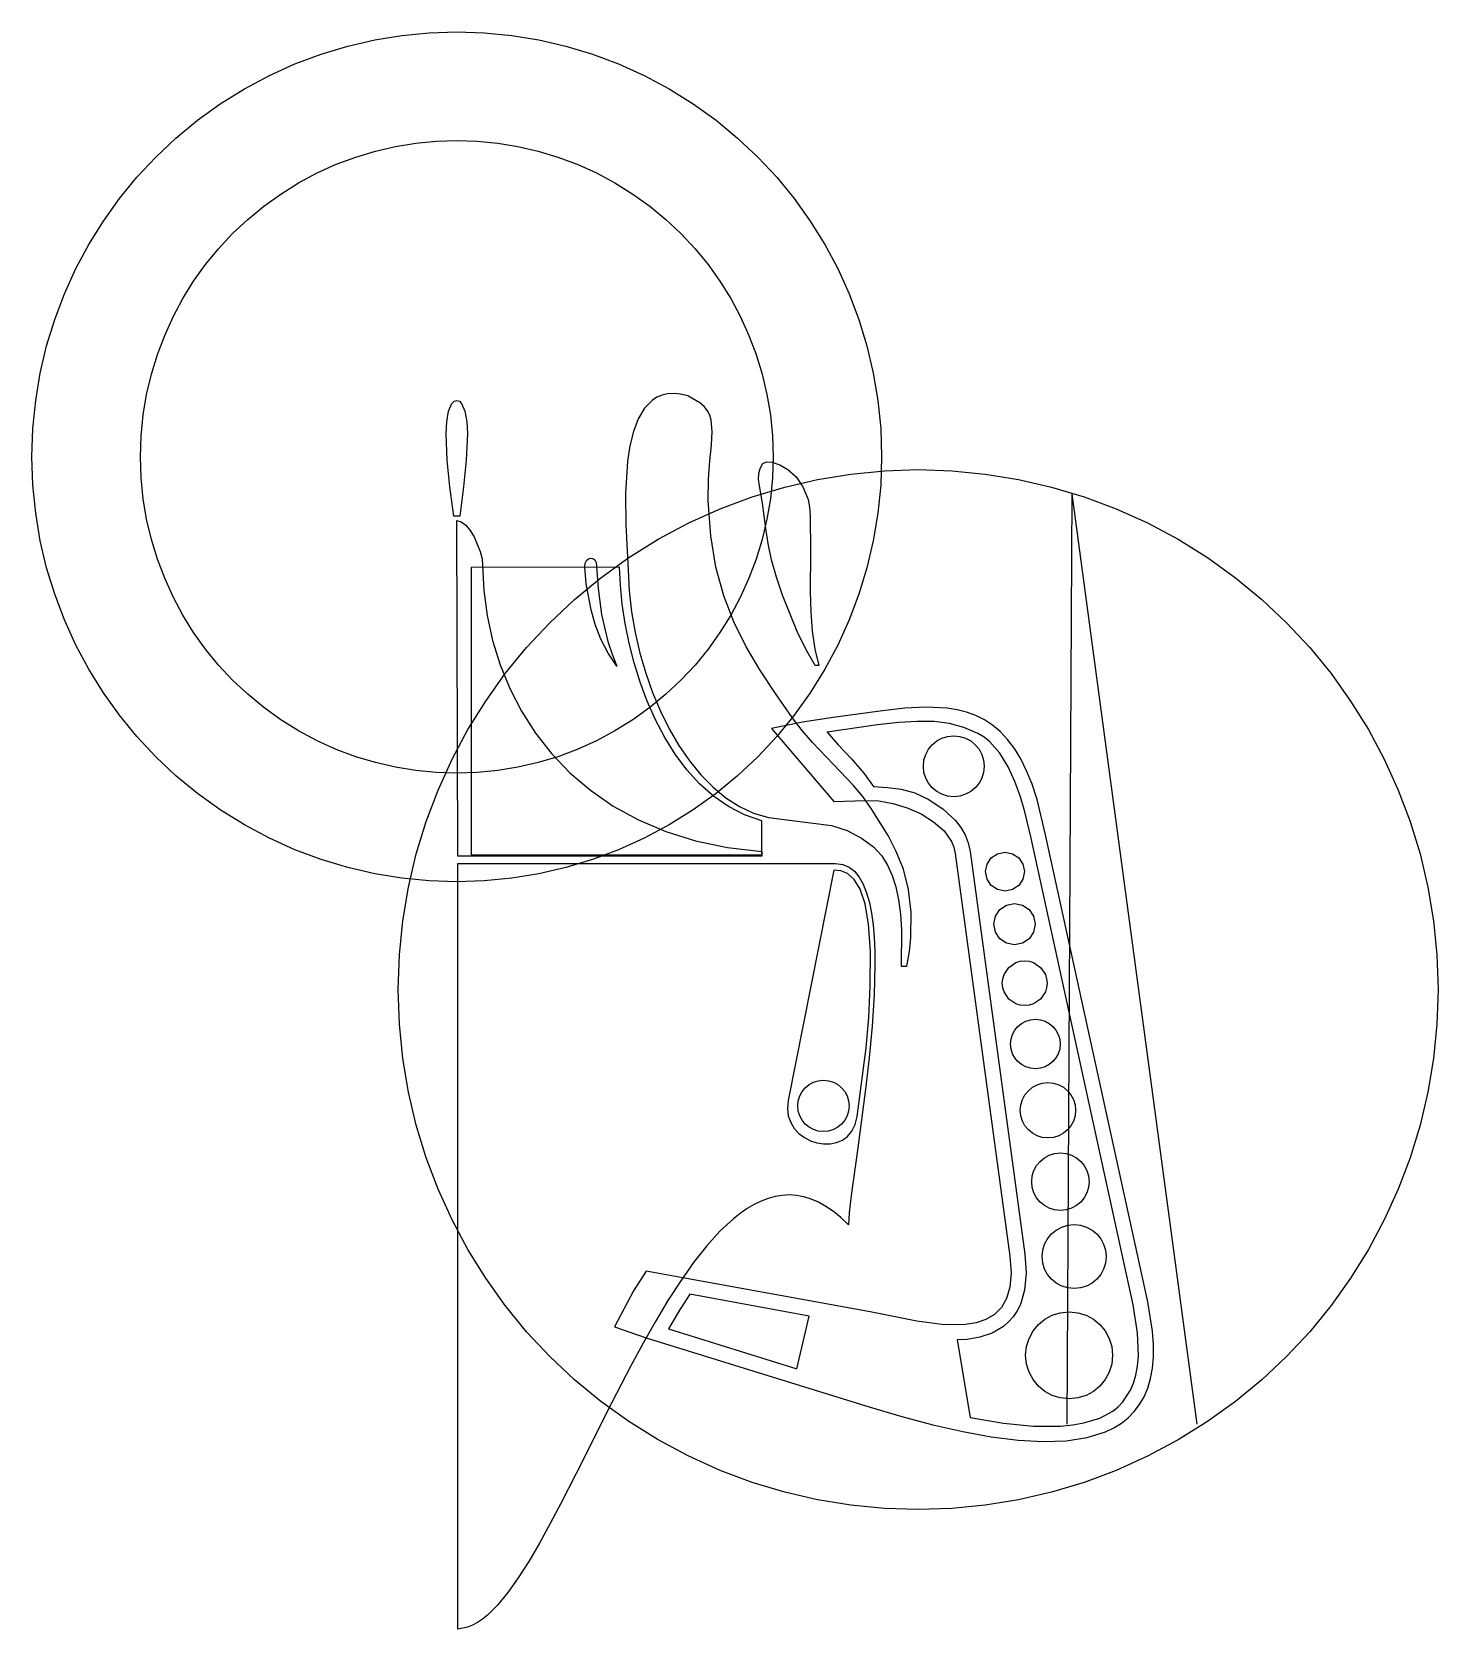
# Model space of a CAD drawing. Extents: x -71 to 165, y 82 to 350.
import ezdxf

# ---------------------------------------------------------------- set-up
doc = ezdxf.new("R2010")
doc.units = 0

msp = doc.modelspace()

# ---------------------------------------------------------------- linework, layer by layer
at = {"layer": 'base', "color": 4}
for p, q in [((0.17643, 210.641202), (45.202921, 210.641202)), ((0.17643, 207.764782), (0.17643, 210.641202)), ((45.202921, 210.641202), (63.692264, 210.641202)), ((63.692264, 210.641202), (64.886194, 210.490069)), ((64.886194, 210.490069), (65.94118, 210.048516)), ((65.94118, 210.048516), (66.863843, 209.334316)), ((0.17643, 81.950087), (0.17643, 207.764782)), ((66.863843, 209.334316), (67.660814, 208.365244)), ((67.660814, 208.365244), (68.338714, 207.159071)), ((68.338714, 207.159071), (68.904172, 205.733567)), ((68.904172, 205.733567), (69.363813, 204.106505)), ((69.363813, 204.106505), (69.724267, 202.29566)), ((69.724267, 202.29566), (69.992158, 200.3188)), ((69.992158, 200.3188), (70.174112, 198.193704)), ((70.174112, 198.193704), (70.27676, 195.938136)), ((70.30672, 193.569874), (70.1751, 188.56635)), ((70.27676, 195.938136), (70.30672, 193.569874)), ((70.1751, 188.56635), (69.832268, 183.325308)), ((69.832268, 183.325308), (69.331236, 177.988932)), ((69.331236, 177.988932), (68.725011, 172.699393)), ((68.725011, 172.699393), (67.409037, 162.829555)), ((67.409037, 162.829555), (66.308453, 154.853218)), ((49.974799, 153.313764), (48.813144, 152.625709)), ((51.144726, 153.886223), (49.974799, 153.313764)), ((52.322976, 154.338058), (51.144726, 153.886223)), ((53.509599, 154.664234), (52.322976, 154.338058)), ((54.704646, 154.859718), (53.509599, 154.664234)), ((55.908166, 154.919481), (54.704646, 154.859718)), ((57.120209, 154.838492), (55.908166, 154.919481)), ((58.340825, 154.611718), (57.120209, 154.838492)), ((59.570064, 154.234127), (58.340825, 154.611718)), ((60.807975, 153.700687), (59.570064, 154.234127)), ((62.05461, 153.006367), (60.807975, 153.700687)), ((66.308453, 154.853218), (65.97146, 151.930559)), ((46.514458, 150.922943), (44.248265, 148.818178)), ((47.659713, 151.827093), (46.514458, 150.922943)), ((48.813144, 152.625709), (47.659713, 151.827093)), ((63.310016, 152.146134), (62.05461, 153.006367)), ((64.574245, 151.114959), (63.310016, 152.146134)), ((65.847347, 149.907807), (64.574245, 151.114959)), ((65.97146, 151.930559), (65.847347, 149.907807)), ((44.248265, 148.818178), (42.014174, 146.351671)), ((42.014174, 146.351671), (39.811774, 143.563677)), ((39.811774, 143.563677), (37.640672, 140.494448)), ((37.640672, 140.494448), (35.500471, 137.184236)), ((35.500471, 137.184236), (33.390769, 133.673295)), ((33.390769, 133.673295), (31.311167, 130.001883)), ((31.311167, 130.001883), (29.261266, 126.21025)), ((29.261266, 126.21025), (25.248969, 118.427346)), ((25.248969, 118.427346), (21.350685, 110.646615)), ((21.350685, 110.646615), (17.563222, 103.190084)), ((17.563222, 103.190084), (15.71005, 99.684031)), ((15.71005, 99.684031), (13.883385, 96.379788)), ((13.883385, 96.379788), (12.082829, 93.317614)), ((12.082829, 93.317614), (10.307981, 90.537762)), ((10.307981, 90.537762), (8.558443, 88.080484)), ((6.833816, 85.986037), (5.1337, 84.294671)), ((8.558443, 88.080484), (6.833816, 85.986037)), ((4.29271, 83.61272), (3.457697, 83.046642)), ((5.1337, 84.294671), (4.29271, 83.61272)), ((0.988029, 82.09391), (0.17643, 81.950087)), ((1.805407, 82.282203), (0.988029, 82.09391)), ((2.628613, 82.601456), (1.805407, 82.282203)), ((3.457697, 83.046642), (2.628613, 82.601456))]:
    msp.add_line(p, q, dxfattribs=at)
at = {"layer": 'guard', "color": 4}
for p, q in [((-1.371341, 286.664149), (-0.809142, 287.969905)), ((-0.809142, 287.969905), (-0.436234, 288.343341)), ((-0.436234, 288.343341), (0, 288.476771)), ((0, 288.476771), (0.436234, 288.343341)), ((0, 288.476771), (0, 288.476771)), ((0.436234, 288.343341), (0.809142, 287.969905)), ((0.809142, 287.969905), (1.371341, 286.664149)), ((-1.805825, 282.94501), (-1.699326, 284.881763)), ((-1.699326, 284.881763), (-1.371341, 286.664149)), ((1.371341, 286.664149), (1.699326, 284.881763)), ((1.699326, 284.881763), (1.805825, 282.94501)), ((-1.600618, 278.462419), (-1.805825, 282.94501)), ((1.805825, 282.94501), (1.600618, 278.462419)), ((-1.149162, 273.936264), (-1.600618, 278.462419)), ((1.600618, 278.462419), (1.149162, 273.936264)), ((-0.492498, 269.031783), (-1.149162, 273.936264)), ((1.149162, 273.936264), (0.492498, 269.031783)), ((0.492498, 269.031783), (-0.492498, 269.031783))]:
    msp.add_line(p, q, dxfattribs=at)
at = {"layer": 'guideVane', "color": 4}
for p, q in [((50.776705, 276.203926), (51.006854, 277.05718)), ((51.006854, 277.05718), (51.478711, 277.869947)), ((51.478711, 277.869947), (52.051652, 278.139755)), ((52.051652, 278.139755), (53.041047, 278.084846)), ((53.041047, 278.084846), (54.298834, 277.673293)), ((54.298834, 277.673293), (55.676955, 276.873169)), ((55.676955, 276.873169), (57.027349, 275.652546)), ((50.74364, 275.251402), (50.776705, 276.203926)), ((50.863035, 274.140826), (50.74364, 275.251402)), ((51.380705, 271.210382), (50.863035, 274.140826)), ((57.027349, 275.652546), (58.201956, 273.979497)), ((58.201956, 273.979497), (59.052718, 271.822096)), ((51.972718, 266.942331), (51.380705, 271.210382)), ((59.052718, 271.822096), (59.310389, 270.551785)), ((59.310389, 270.551785), (59.431575, 269.148413)), ((59.431575, 269.148413), (59.446375, 263.010642)), ((52.334617, 264.447232), (51.972718, 266.942331)), ((52.934425, 261.70405), (52.334617, 264.447232)), ((53.748823, 258.782264), (52.934425, 261.70405)), ((59.446375, 263.010642), (59.411339, 256.286681)), ((54.75449, 255.751352), (53.748823, 258.782264)), ((57.246351, 249.640068), (54.75449, 255.751352)), ((59.411339, 256.286681), (59.505034, 252.92721)), ((59.505034, 252.92721), (59.742152, 249.687989)), ((59.742152, 249.687989), (60.174654, 246.65795)), ((58.685905, 246.698652), (57.246351, 249.640068)), ((60.223448, 243.926025), (58.685905, 246.698652)), ((60.174654, 246.65795), (60.8545, 243.926025)), ((60.8545, 243.926025), (60.223448, 243.926025))]:
    msp.add_line(p, q, dxfattribs=at)
at = {"layer": 'refAndJunk', "color": 4}
for p, q in [((-18.338107, 348.036862), (-13.806167, 349.083548)), ((-13.806167, 349.083548), (-9.229152, 349.831182)), ((-9.229152, 349.831182), (-4.622089, 350.279762)), ((-4.622089, 350.279762), (-0.000001, 350.429289)), ((-0.000001, 350.429289), (4.622088, 350.279762)), ((4.622088, 350.279762), (9.229151, 349.831182)), ((9.229151, 349.831182), (13.806166, 349.083548)), ((13.806166, 349.083548), (18.338106, 348.036862)), ((-27.206669, 345.046328), (-22.80995, 346.691121)), ((-22.80995, 346.691121), (-18.338107, 348.036862)), ((18.338106, 348.036862), (22.809949, 346.691121)), ((22.809949, 346.691121), (27.206668, 345.046328)), ((-31.513241, 343.10248), (-27.206669, 345.046328)), ((27.206668, 345.046328), (31.51324, 343.10248)), ((-35.714641, 340.85958), (-31.513241, 343.10248)), ((31.51324, 343.10248), (35.71464, 340.85958)), ((-43.594457, 335.584834), (-39.75775, 338.342511)), ((-39.75775, 338.342511), (-35.714641, 340.85958)), ((35.71464, 340.85958), (39.757748, 338.342511)), ((39.757748, 338.342511), (43.594455, 335.584834)), ((-47.217249, 332.59956), (-43.594457, 335.584834)), ((43.594455, 335.584834), (47.217248, 332.59956)), ((-50.618616, 329.399701), (-47.217249, 332.59956)), ((-16.984266, 329.402743), (-13.654537, 330.40478)), ((-13.654537, 330.40478), (-10.280058, 331.184142)), ((-10.280058, 331.184142), (-6.872018, 331.740829)), ((-6.872018, 331.740829), (-3.441603, 332.074842)), ((-3.441603, 332.074842), (-0.000001, 332.186179)), ((-0.000001, 332.186179), (3.441602, 332.074842)), ((3.441602, 332.074842), (6.872017, 331.740829)), ((6.872017, 331.740829), (10.280057, 331.184142)), ((10.280057, 331.184142), (13.654536, 330.40478)), ((13.654536, 330.40478), (16.984265, 329.402743)), ((47.217248, 332.59956), (50.618615, 329.399701)), ((-53.791044, 325.998269), (-50.618616, 329.399701)), ((-23.464728, 326.730645), (-20.258059, 328.178031)), ((-20.258059, 328.178031), (-16.984266, 329.402743)), ((16.984265, 329.402743), (20.258058, 328.178031)), ((20.258058, 328.178031), (23.464727, 326.730645)), ((50.618615, 329.399701), (53.791042, 325.998269)), ((-56.727021, 322.408275), (-53.791044, 325.998269)), ((-29.603581, 323.186376), (-26.593086, 325.060583)), ((-26.593086, 325.060583), (-23.464728, 326.730645)), ((23.464727, 326.730645), (26.593085, 325.060583)), ((26.593085, 325.060583), (29.60358, 323.186376)), ((53.791042, 325.998269), (56.727019, 322.408275)), ((-59.419034, 318.642731), (-56.727021, 322.408275)), ((-32.460389, 321.133013), (-29.603581, 323.186376)), ((29.60358, 323.186376), (32.460388, 321.133013)), ((56.727019, 322.408275), (59.419033, 318.642731)), ((-35.157917, 318.910181), (-32.460389, 321.133013)), ((32.460388, 321.133013), (35.157916, 318.910181)), ((-61.859572, 314.714649), (-59.419034, 318.642731)), ((-37.690571, 316.527569), (-35.157917, 318.910181)), ((35.157916, 318.910181), (37.69057, 316.527569)), ((59.419033, 318.642731), (61.859571, 314.714649)), ((-64.041122, 310.637039), (-61.859572, 314.714649)), ((-40.052758, 313.994866), (-37.690571, 316.527569)), ((37.69057, 316.527569), (40.052757, 313.994866)), ((61.859571, 314.714649), (64.041121, 310.637039)), ((-42.238884, 311.32176), (-40.052758, 313.994866)), ((40.052757, 313.994866), (42.238882, 311.32176)), ((-65.956172, 306.422915), (-64.041122, 310.637039)), ((-44.243354, 308.51794), (-42.238884, 311.32176)), ((42.238882, 311.32176), (44.243353, 308.51794)), ((64.041121, 310.637039), (65.956171, 306.422915)), ((-67.59721, 302.085288), (-65.956172, 306.422915)), ((-46.060576, 305.593093), (-44.243354, 308.51794)), ((44.243353, 308.51794), (46.060575, 305.593093)), ((65.956171, 306.422915), (67.597209, 302.085288)), ((-47.684956, 302.55691), (-46.060576, 305.593093)), ((46.060575, 305.593093), (47.684955, 302.55691)), ((-68.956723, 297.637169), (-67.59721, 302.085288)), ((-49.110901, 299.419077), (-47.684956, 302.55691)), ((47.684955, 302.55691), (49.1109, 299.419077)), ((67.597209, 302.085288), (68.956722, 297.637169)), ((-50.332816, 296.189284), (-49.110901, 299.419077)), ((49.1109, 299.419077), (50.332814, 296.189284)), ((-70.027199, 293.091569), (-68.956723, 297.637169)), ((-51.345108, 292.877219), (-50.332816, 296.189284)), ((50.332814, 296.189284), (51.345106, 292.877219)), ((68.956722, 297.637169), (70.027197, 293.091569)), ((-70.801125, 288.461502), (-70.027199, 293.091569)), ((-52.142183, 289.49257), (-51.345108, 292.877219)), ((51.345106, 292.877219), (52.142182, 289.49257)), ((70.027197, 293.091569), (70.801124, 288.461502)), ((-71.27099, 283.759978), (-70.801125, 288.461502)), ((-52.718448, 286.045026), (-52.142183, 289.49257)), ((52.142182, 289.49257), (52.718447, 286.045026)), ((70.801124, 288.461502), (71.270989, 283.759978)), ((-53.068309, 282.544276), (-52.718448, 286.045026)), ((52.718447, 286.045026), (53.068308, 282.544276)), ((-71.429281, 279.000008), (-71.27099, 283.759978)), ((-53.186172, 279.000008), (-53.068309, 282.544276)), ((53.068308, 282.544276), (53.186171, 279.000008)), ((71.270989, 283.759978), (71.42928, 279.000008)), ((-71.27099, 274.240039), (-71.429281, 279.000008)), ((-53.068309, 275.455739), (-53.186172, 279.000008)), ((53.186171, 279.000008), (53.068308, 275.455739)), ((53.186171, 279.000008), (53.186171, 279.000008)), ((66.270354, 276.11593), (71.908014, 276.664857)), ((71.42928, 279.000008), (71.270989, 274.240039)), ((71.42928, 279.000008), (71.42928, 279.000008)), ((71.908014, 276.664857), (77.564059, 276.847833)), ((77.564059, 276.847833), (83.220104, 276.664857)), ((83.220104, 276.664857), (88.857764, 276.11593)), ((-70.801125, 269.538515), (-71.27099, 274.240039)), ((-52.718448, 271.954989), (-53.068309, 275.455739)), ((49.651544, 272.27344), (55.123734, 273.920221)), ((53.068308, 275.455739), (52.718447, 271.954989)), ((55.123734, 273.920221), (60.669466, 275.201051)), ((60.669466, 275.201051), (66.270354, 276.11593)), ((71.270989, 274.240039), (70.801124, 269.538515)), ((88.857764, 276.11593), (94.458652, 275.201051)), ((94.458652, 275.201051), (100.004384, 273.920221)), ((100.004384, 273.920221), (105.476574, 272.27344)), ((-52.142183, 268.507445), (-52.718448, 271.954989)), ((44.271283, 270.260708), (49.651544, 272.27344)), ((52.718447, 271.954989), (52.142182, 268.507445)), ((103.394154, 272.796563), (102.536636, 116.407789)), ((103.394154, 272.796563), (124.43013, 116.407789)), ((105.476574, 272.27344), (110.856835, 270.260708)), ((-70.027199, 264.908447), (-70.801125, 269.538515)), ((-51.345108, 265.122796), (-52.142183, 268.507445)), ((39.001335, 267.882023), (44.271283, 270.260708)), ((52.142182, 268.507445), (51.345106, 265.122796)), ((70.801124, 269.538515), (70.027197, 264.908447)), ((110.856835, 270.260708), (116.126784, 267.882023)), ((33.860085, 265.137388), (39.001335, 267.882023)), ((116.126784, 267.882023), (121.268033, 265.137388)), ((-68.956723, 260.362848), (-70.027199, 264.908447)), ((-50.332816, 261.810731), (-51.345108, 265.122796)), ((28.912537, 262.057253), (33.860085, 265.137388)), ((51.345106, 265.122796), (50.332814, 261.810731)), ((70.027197, 264.908447), (68.956722, 260.362848)), ((121.268033, 265.137388), (126.215581, 262.057253)), ((-49.110901, 258.580938), (-50.332816, 261.810731)), ((24.217562, 258.682686), (28.912537, 262.057253)), ((50.332814, 261.810731), (49.1109, 258.580938)), ((126.215581, 262.057253), (130.910556, 258.682686)), ((-67.59721, 255.914729), (-68.956723, 260.362848)), ((-47.684956, 255.443105), (-49.110901, 258.580938)), ((19.784353, 255.029609), (24.217562, 258.682686)), ((49.1109, 258.580938), (47.684955, 255.443105)), ((68.956722, 260.362848), (67.597209, 255.914729)), ((130.910556, 258.682686), (135.343765, 255.029609)), ((-65.956172, 251.577101), (-67.59721, 255.914729)), ((-46.060576, 252.406922), (-47.684956, 255.443105)), ((47.684955, 255.443105), (46.060575, 252.406922)), ((67.597209, 255.914729), (65.956171, 251.577101)), ((-44.243354, 249.482075), (-46.060576, 252.406922)), ((15.622104, 251.113945), (19.784353, 255.029609)), ((46.060575, 252.406922), (44.243353, 249.482075)), ((135.343765, 255.029609), (139.506014, 251.113945)), ((-64.041122, 247.362977), (-65.956172, 251.577101)), ((11.740007, 246.951615), (15.622104, 251.113945)), ((65.956171, 251.577101), (64.041121, 247.362977)), ((139.506014, 251.113945), (143.388111, 246.951615)), ((-61.859572, 243.285368), (-64.041122, 247.362977)), ((-42.238884, 246.678255), (-44.243354, 249.482075)), ((44.243353, 249.482075), (42.238882, 246.678255)), ((64.041121, 247.362977), (61.859571, 243.285368)), ((-40.052758, 244.005149), (-42.238884, 246.678255)), ((8.147255, 242.558543), (11.740007, 246.951615)), ((42.238882, 246.678255), (40.052757, 244.005149)), ((143.388111, 246.951615), (146.980863, 242.558543)), ((-59.419034, 239.357286), (-61.859572, 243.285368)), ((-37.690571, 241.472446), (-40.052758, 244.005149)), ((4.85304, 237.95065), (8.147255, 242.558543)), ((40.052757, 244.005149), (37.69057, 241.472446)), ((61.859571, 243.285368), (59.419033, 239.357286)), ((146.980863, 242.558543), (150.275078, 237.95065)), ((-56.727021, 235.591742), (-59.419034, 239.357286)), ((-35.157917, 239.089834), (-37.690571, 241.472446)), ((-32.460389, 236.867002), (-35.157917, 239.089834)), ((35.157916, 239.089834), (32.460388, 236.867002)), ((37.69057, 241.472446), (35.157916, 239.089834)), ((59.419033, 239.357286), (56.727019, 235.591742)), ((-29.603581, 234.813639), (-32.460389, 236.867002)), ((1.866556, 233.143859), (4.85304, 237.95065)), ((32.460388, 236.867002), (29.60358, 234.813639)), ((150.275078, 237.95065), (153.261562, 233.143859)), ((-53.791044, 232.001748), (-56.727021, 235.591742)), ((-26.593086, 232.939432), (-29.603581, 234.813639)), ((29.60358, 234.813639), (26.593085, 232.939432)), ((56.727019, 235.591742), (53.791042, 232.001748)), ((-50.618616, 228.600315), (-53.791044, 232.001748)), ((-23.464728, 231.26937), (-26.593086, 232.939432)), ((-20.258059, 229.821984), (-23.464728, 231.26937)), ((-0.803005, 228.154092), (1.866556, 233.143859)), ((23.464727, 231.26937), (20.258058, 229.821984)), ((26.593085, 232.939432), (23.464727, 231.26937)), ((53.791042, 232.001748), (50.618615, 228.600315)), ((153.261562, 233.143859), (155.931123, 228.154092)), ((-47.217249, 225.400456), (-50.618616, 228.600315)), ((-16.984266, 228.597272), (-20.258059, 229.821984)), ((-13.654537, 227.595235), (-16.984266, 228.597272)), ((16.984265, 228.597272), (13.654536, 227.595235)), ((20.258058, 229.821984), (16.984265, 228.597272)), ((50.618615, 228.600315), (47.217248, 225.400456)), ((-10.280058, 226.815873), (-13.654537, 227.595235)), ((-6.872018, 226.259186), (-10.280058, 226.815873)), ((-3.441603, 225.925173), (-6.872018, 226.259186)), ((-0.000001, 225.813836), (-3.441603, 225.925173)), ((-3.14645, 222.997272), (-0.803005, 228.154092)), ((3.441602, 225.925173), (-0.000001, 225.813836)), ((6.872017, 226.259186), (3.441602, 225.925173)), ((10.280057, 226.815873), (6.872017, 226.259186)), ((13.654536, 227.595235), (10.280057, 226.815873)), ((155.931123, 228.154092), (158.274568, 222.997272)), ((-43.594457, 222.415183), (-47.217249, 225.400456)), ((-5.154586, 217.689321), (-3.14645, 222.997272)), ((47.217248, 225.400456), (43.594455, 222.415183)), ((158.274568, 222.997272), (160.282704, 217.689321)), ((-39.75775, 219.657506), (-43.594457, 222.415183)), ((43.594455, 222.415183), (39.757748, 219.657506)), ((-35.714641, 217.140437), (-39.75775, 219.657506)), ((-6.818221, 212.246162), (-5.154586, 217.689321)), ((39.757748, 219.657506), (35.71464, 217.140437)), ((160.282704, 217.689321), (161.946339, 212.246162)), ((-31.513241, 214.897536), (-35.714641, 217.140437)), ((-27.206669, 212.953689), (-31.513241, 214.897536)), ((31.51324, 214.897536), (27.206668, 212.953689)), ((35.71464, 217.140437), (31.51324, 214.897536)), ((-22.80995, 211.308895), (-27.206669, 212.953689)), ((-8.128161, 206.683716), (-6.818221, 212.246162)), ((27.206668, 212.953689), (22.809949, 211.308895)), ((161.946339, 212.246162), (163.256279, 206.683716)), ((-18.338107, 209.963155), (-22.80995, 211.308895)), ((-13.806167, 208.916468), (-18.338107, 209.963155)), ((18.338106, 209.963155), (13.806166, 208.916468)), ((22.809949, 211.308895), (18.338106, 209.963155)), ((-9.229152, 208.168835), (-13.806167, 208.916468)), ((-4.622089, 207.720255), (-9.229152, 208.168835)), ((-0.000001, 207.570728), (-4.622089, 207.720255)), ((4.622088, 207.720255), (-0.000001, 207.570728)), ((9.229151, 208.168835), (4.622088, 207.720255)), ((13.806166, 208.916468), (9.229151, 208.168835)), ((-9.075215, 201.017906), (-8.128161, 206.683716)), ((163.256279, 206.683716), (164.203333, 201.017906)), ((-9.650188, 195.264655), (-9.075215, 201.017906)), ((164.203333, 201.017906), (164.778306, 195.264655)), ((-9.843888, 189.439885), (-9.650188, 195.264655)), ((164.778306, 195.264655), (164.972006, 189.439885)), ((-9.650188, 183.615115), (-9.843888, 189.439885)), ((164.972006, 189.439885), (164.778306, 183.615115)), ((164.972006, 189.439885), (164.972006, 189.439885)), ((-9.075215, 177.861864), (-9.650188, 183.615115)), ((164.778306, 183.615115), (164.203333, 177.861864)), ((-8.128161, 172.196054), (-9.075215, 177.861864)), ((164.203333, 177.861864), (163.256279, 172.196054)), ((-6.818221, 166.633609), (-8.128161, 172.196054)), ((163.256279, 172.196054), (161.946339, 166.633609)), ((-5.154586, 161.190449), (-6.818221, 166.633609)), ((161.946339, 166.633609), (160.282704, 161.190449)), ((-3.14645, 155.882498), (-5.154586, 161.190449)), ((160.282704, 161.190449), (158.274568, 155.882498)), ((-0.803005, 150.725678), (-3.14645, 155.882498)), ((158.274568, 155.882498), (155.931123, 150.725678)), ((1.866556, 145.735911), (-0.803005, 150.725678)), ((155.931123, 150.725678), (153.261562, 145.735911)), ((4.85304, 140.92912), (1.866556, 145.735911)), ((153.261562, 145.735911), (150.275078, 140.92912)), ((8.147255, 136.321227), (4.85304, 140.92912)), ((150.275078, 140.92912), (146.980863, 136.321227)), ((11.740007, 131.928155), (8.147255, 136.321227)), ((146.980863, 136.321227), (143.388111, 131.928155)), ((15.622104, 127.765825), (11.740007, 131.928155)), ((143.388111, 131.928155), (139.506014, 127.765825)), ((19.784353, 123.850161), (15.622104, 127.765825)), ((139.506014, 127.765825), (135.343765, 123.850161)), ((24.217562, 120.197084), (19.784353, 123.850161)), ((135.343765, 123.850161), (130.910556, 120.197084)), ((28.912537, 116.822517), (24.217562, 120.197084)), ((130.910556, 120.197084), (126.215581, 116.822517)), ((33.860085, 113.742382), (28.912537, 116.822517)), ((126.215581, 116.822517), (121.268033, 113.742382)), ((39.001335, 110.997747), (33.860085, 113.742382)), ((121.268033, 113.742382), (116.126784, 110.997747)), ((44.271283, 108.619063), (39.001335, 110.997747)), ((116.126784, 110.997747), (110.856835, 108.619063)), ((49.651544, 106.60633), (44.271283, 108.619063)), ((110.856835, 108.619063), (105.476574, 106.60633)), ((55.123734, 104.959549), (49.651544, 106.60633)), ((60.669466, 103.678719), (55.123734, 104.959549)), ((100.004384, 104.959549), (94.458652, 103.678719)), ((105.476574, 106.60633), (100.004384, 104.959549)), ((66.270354, 102.76384), (60.669466, 103.678719)), ((71.908014, 102.214913), (66.270354, 102.76384)), ((77.564059, 102.031938), (71.908014, 102.214913)), ((83.220104, 102.214913), (77.564059, 102.031938)), ((88.857764, 102.76384), (83.220104, 102.214913)), ((94.458652, 103.678719), (88.857764, 102.76384))]:
    msp.add_line(p, q, dxfattribs=at)
at = {"layer": 'shroud', "color": 4}
for p, q in [((32.874425, 288.513151), (31.544756, 287.160683)), ((33.652036, 289.006477), (32.874425, 288.513151)), ((34.5097, 289.364991), (33.652036, 289.006477)), ((35.451072, 289.579037), (34.5097, 289.364991)), ((36.479803, 289.638961), (35.451072, 289.579037)), ((37.599545, 289.535108), (36.479803, 289.638961)), ((38.813952, 289.257822), (37.599545, 289.535108)), ((40.86924, 288.10856), (38.813952, 289.257822)), ((38.813952, 289.257822), (38.813952, 289.257822)), ((41.588886, 287.460607), (40.86924, 288.10856)), ((42.130664, 286.755626), (41.588886, 287.460607)), ((30.491475, 285.384828), (29.685361, 283.262827)), ((31.544756, 287.160683), (30.491475, 285.384828)), ((42.515172, 285.987509), (42.130664, 286.755626)), ((42.763007, 285.150147), (42.515172, 285.987509)), ((42.931046, 283.243253), (42.763007, 285.150147)), ((29.685361, 283.262827), (29.097195, 280.871919)), ((42.799564, 280.986074), (42.931046, 283.243253)), ((29.097195, 280.871919), (28.697757, 278.289346)), ((42.53334, 278.329738), (42.799564, 280.986074)), ((28.697757, 278.289346), (28.348186, 272.858168)), ((42.297154, 275.225375), (42.53334, 278.329738)), ((42.255787, 271.624114), (42.297154, 275.225375)), ((28.348186, 272.858168), (28.40289, 267.587219)), ((42.68052, 265.711375), (42.255787, 271.624114)), ((28.40289, 267.587219), (28.790093, 259.99771)), ((43.56824, 260.430971), (42.68052, 265.711375)), ((44.879125, 255.660447), (43.56824, 260.430971)), ((28.790093, 259.99771), (28.981147, 256.476732)), ((28.981147, 256.476732), (29.380996, 252.953224)), ((46.573354, 251.27735), (44.879125, 255.660447)), ((29.380996, 252.953224), (29.981567, 249.453975)), ((48.611103, 247.159223), (46.573354, 251.27735)), ((29.981567, 249.453975), (30.774784, 246.005776)), ((50.952552, 243.183614), (48.611103, 247.159223)), ((30.774784, 246.005776), (31.752574, 242.635417)), ((31.752574, 242.635417), (32.906862, 239.369687)), ((53.557877, 239.228066), (50.952552, 243.183614)), ((32.906862, 239.369687), (34.229574, 236.235377)), ((56.387258, 235.170127), (53.557877, 239.228066)), ((34.229574, 236.235377), (35.712635, 233.259278)), ((58.052274, 232.980917), (56.387258, 235.170127)), ((35.712635, 233.259278), (37.347971, 230.468178)), ((59.78304, 230.974062), (58.052274, 232.980917)), ((63.308586, 227.302687), (59.78304, 230.974062)), ((37.347971, 230.468178), (39.127507, 227.888868)), ((39.127507, 227.888868), (41.043169, 225.548139)), ((41.043169, 225.548139), (43.086883, 223.47278)), ((66.697433, 223.746533), (63.308586, 227.302687)), ((43.086883, 223.47278), (45.250575, 221.689582)), ((68.257325, 221.883705), (66.697433, 223.746533)), ((45.250575, 221.689582), (47.526169, 220.225334)), ((47.526169, 220.225334), (49.905592, 219.106827)), ((69.683119, 219.896133), (68.257325, 221.883705)), ((49.905592, 219.106827), (52.380769, 218.36085)), ((52.380769, 218.36085), (62.980516, 217.050001)), ((72.528349, 215.342021), (69.683119, 219.896133)), ((62.980516, 217.050001), (65.624603, 216.188615)), ((65.624603, 216.188615), (68.050885, 214.924201)), ((68.050885, 214.924201), (70.062008, 213.443431)), ((73.894399, 212.673114), (72.528349, 215.342021)), ((70.062008, 213.443431), (71.460617, 211.932977)), ((75.072495, 209.674728), (73.894399, 212.673114)), ((71.460617, 211.932977), (72.404055, 210.380757)), ((72.404055, 210.380757), (73.184248, 208.639888)), ((75.949954, 206.29568), (75.072495, 209.674728)), ((73.184248, 208.639888), (73.805716, 206.694826)), ((73.805716, 206.694826), (74.272978, 204.530033)), ((74.272978, 204.530033), (74.590555, 202.129967)), ((76.414094, 202.484787), (75.949954, 206.29568)), ((74.590555, 202.129967), (74.762965, 199.479088)), ((76.352232, 198.190864), (76.414094, 202.484787)), ((74.762965, 199.479088), (74.690365, 193.362729)), ((76.088837, 195.846772), (76.352232, 198.190864)), ((74.690365, 193.362729), (75.651685, 193.362729)), ((75.651685, 193.362729), (76.088837, 195.846772))]:
    msp.add_line(p, q, dxfattribs=at)
at = {"layer": 'stand', "color": 4}
for p, q in [((71.54873, 236.324418), (63.279514, 235.166875)), ((75.316233, 236.729296), (71.54873, 236.324418)), ((78.837014, 236.904306), (75.316233, 236.729296)), ((82.42348, 236.730468), (78.837014, 236.904306)), ((78.837014, 236.904306), (78.837014, 236.904306)), ((84.103795, 236.466028), (82.42348, 236.730468)), ((85.708557, 236.064503), (84.103795, 236.466028)), ((58.09188, 234.378835), (52.899028, 233.314792)), ((63.279514, 235.166875), (58.09188, 234.378835)), ((87.237564, 235.511837), (85.708557, 236.064503)), ((88.690609, 234.793978), (87.237564, 235.511837)), ((90.06749, 233.896869), (88.690609, 234.793978)), ((91.368001, 232.806458), (90.06749, 233.896869)), ((52.899028, 233.314792), (63.394167, 221.046944)), ((79.937841, 230.613235), (80.694797, 231.239319)), ((80.694797, 231.239319), (81.563726, 231.712183)), ((81.563726, 231.712183), (82.524106, 232.011102)), ((82.524106, 232.011102), (83.555417, 232.115347)), ((83.555417, 232.115347), (84.586728, 232.011102)), ((83.555417, 232.115347), (83.555417, 232.115347)), ((84.586728, 232.011102), (85.547108, 231.712183)), ((85.547108, 231.712183), (86.416036, 231.239319)), ((86.416036, 231.239319), (87.172992, 230.613235)), ((92.591939, 231.508691), (91.368001, 232.806458)), ((93.739098, 229.989512), (92.591939, 231.508691)), ((78.544005, 228.02294), (78.841925, 228.984319)), ((78.841925, 228.984319), (79.313377, 229.85466)), ((79.313377, 229.85466), (79.937841, 230.613235)), ((87.172992, 230.613235), (87.797457, 229.85466)), ((87.797457, 229.85466), (88.268909, 228.984319)), ((88.268909, 228.984319), (88.566828, 228.02294)), ((94.809274, 228.234868), (93.739098, 229.989512)), ((95.802264, 226.230705), (94.809274, 228.234868)), ((78.440139, 226.99125), (78.544005, 228.02294)), ((78.544005, 225.959939), (78.440139, 226.99125)), ((78.841925, 224.999559), (78.544005, 225.959939)), ((88.566828, 225.959939), (88.268909, 224.999559)), ((88.566828, 228.02294), (88.670694, 226.99125)), ((88.670694, 226.99125), (88.566828, 225.959939)), ((96.717862, 223.962969), (95.802264, 226.230705)), ((79.313377, 224.130631), (78.841925, 224.999559)), ((79.937841, 223.373674), (79.313377, 224.130631)), ((80.694797, 222.74921), (79.937841, 223.373674)), ((87.172992, 223.373674), (86.416036, 222.74921)), ((87.797457, 224.130631), (87.172992, 223.373674)), ((88.268909, 224.999559), (87.797457, 224.130631)), ((97.555864, 221.417605), (96.717862, 223.962969)), ((63.394167, 221.046944), (68.73875, 221.240972)), ((68.73875, 221.240972), (70.931545, 221.155451)), ((70.931545, 221.155451), (73.30347, 220.735311)), ((73.30347, 220.735311), (75.720855, 220.001171)), ((81.563726, 222.277758), (80.694797, 222.74921)), ((82.524106, 221.979839), (81.563726, 222.277758)), ((83.555417, 221.875972), (82.524106, 221.979839)), ((84.586728, 221.979839), (83.555417, 221.875972)), ((85.547108, 222.277758), (84.586728, 221.979839)), ((86.416036, 222.74921), (85.547108, 222.277758)), ((98.998264, 215.437778), (97.555864, 221.417605)), ((75.720855, 220.001171), (78.050027, 218.973651)), ((78.050027, 218.973651), (80.157317, 217.67337)), ((80.157317, 217.67337), (81.909053, 216.120947)), ((81.909053, 216.120947), (83.171565, 214.337001)), ((116.152083, 136.971181), (98.998264, 215.437778)), ((83.171565, 214.337001), (83.577589, 213.364651)), ((83.577589, 213.364651), (83.811181, 212.342153)), ((83.811181, 212.342153), (92.992222, 144.608819)), ((89.853106, 211.587484), (90.896081, 212.288182)), ((90.896081, 212.288182), (92.172014, 212.545)), ((92.172014, 212.545), (93.446569, 212.288182)), ((92.172014, 212.545), (92.172014, 212.545)), ((93.446569, 212.288182), (94.486512, 211.587484)), ((88.891181, 209.272986), (89.149377, 210.547541)), ((89.149377, 210.547541), (89.853106, 211.587484)), ((94.486512, 211.587484), (95.18721, 210.547541)), ((95.18721, 210.547541), (95.444028, 209.272986)), ((89.149377, 207.997053), (88.891181, 209.272986)), ((89.853106, 206.954078), (89.149377, 207.997053)), ((90.896081, 206.250349), (89.853106, 206.954078)), ((94.486512, 206.954078), (93.446569, 206.250349)), ((95.18721, 207.997053), (94.486512, 206.954078)), ((95.444028, 209.272986), (95.18721, 207.997053)), ((92.172014, 205.992153), (90.896081, 206.250349)), ((93.446569, 206.250349), (92.172014, 205.992153)), ((90.302292, 200.444722), (90.575544, 201.796754)), ((90.575544, 201.796754), (91.320536, 202.901339)), ((91.320536, 202.901339), (92.425121, 203.646331)), ((92.425121, 203.646331), (93.777153, 203.919583)), ((93.777153, 203.919583), (95.127806, 203.646331)), ((93.777153, 203.919583), (93.777153, 203.919583)), ((95.127806, 203.646331), (96.22936, 202.901339)), ((96.22936, 202.901339), (96.97132, 201.796754)), ((96.97132, 201.796754), (97.243194, 200.444722)), ((90.575544, 199.092691), (90.302292, 200.444722)), ((91.320536, 197.988105), (90.575544, 199.092691)), ((96.97132, 199.092691), (96.22936, 197.988105)), ((97.243194, 200.444722), (96.97132, 199.092691)), ((92.425121, 197.243113), (91.320536, 197.988105)), ((93.777153, 196.969861), (92.425121, 197.243113)), ((95.127806, 197.243113), (93.777153, 196.969861)), ((96.22936, 197.988105), (95.127806, 197.243113)), ((92.811716, 193.186027), (94.011748, 193.992913)), ((94.011748, 193.992913), (94.719748, 194.212271)), ((94.719748, 194.212271), (95.479306, 194.28875)), ((95.479306, 194.28875), (96.238484, 194.212271)), ((95.479306, 194.28875), (95.479306, 194.28875)), ((96.238484, 194.212271), (96.945485, 193.992913)), ((96.945485, 193.992913), (98.142486, 193.186027)), ((91.704583, 190.522847), (91.781441, 191.282026)), ((91.781441, 191.282026), (92.001798, 191.989027)), ((92.001798, 191.989027), (92.811716, 193.186027)), ((98.142486, 193.186027), (98.949372, 191.989027)), ((98.949372, 191.989027), (99.16873, 191.282026)), ((99.16873, 191.282026), (99.245208, 190.522847)), ((91.781441, 189.763289), (91.704583, 190.522847)), ((92.001798, 189.05529), (91.781441, 189.763289)), ((92.811716, 187.855257), (92.001798, 189.05529)), ((98.949372, 189.05529), (98.142486, 187.855257)), ((99.16873, 189.763289), (98.949372, 189.05529)), ((99.245208, 190.522847), (99.16873, 189.763289)), ((94.011748, 187.04534), (92.811716, 187.855257)), ((94.719748, 186.824983), (94.011748, 187.04534)), ((95.479306, 186.748125), (94.719748, 186.824983)), ((96.238484, 186.824983), (95.479306, 186.748125)), ((96.945485, 187.04534), (96.238484, 186.824983)), ((98.142486, 187.855257), (96.945485, 187.04534)), ((93.443021, 181.912047), (93.826998, 182.61913)), ((93.826998, 182.61913), (94.335465, 183.235299)), ((94.335465, 183.235299), (94.951634, 183.743766)), ((94.951634, 183.743766), (95.658717, 184.127742)), ((95.658717, 184.127742), (96.439926, 184.37044)), ((96.439926, 184.37044), (97.278472, 184.455069)), ((97.278472, 184.455069), (98.117018, 184.37044)), ((97.278472, 184.455069), (97.278472, 184.455069)), ((98.117018, 184.37044), (98.898227, 184.127742)), ((98.898227, 184.127742), (99.605311, 183.743766)), ((99.605311, 183.743766), (100.22148, 183.235299)), ((100.22148, 183.235299), (100.729947, 182.61913)), ((100.729947, 182.61913), (101.113923, 181.912047)), ((93.115694, 180.292292), (93.200324, 181.130838)), ((93.200324, 179.453745), (93.115694, 180.292292)), ((93.200324, 181.130838), (93.443021, 181.912047)), ((101.113923, 181.912047), (101.35662, 181.130838)), ((101.35662, 181.130838), (101.44125, 180.292292)), ((101.44125, 180.292292), (101.35662, 179.453745)), ((93.443021, 178.672536), (93.200324, 179.453745)), ((93.826998, 177.965453), (93.443021, 178.672536)), ((94.335465, 177.349284), (93.826998, 177.965453)), ((94.951634, 176.840817), (94.335465, 177.349284)), ((100.22148, 177.349284), (99.605311, 176.840817)), ((100.729947, 177.965453), (100.22148, 177.349284)), ((101.113923, 178.672536), (100.729947, 177.965453)), ((101.35662, 179.453745), (101.113923, 178.672536)), ((95.658717, 176.456841), (94.951634, 176.840817)), ((96.439926, 176.214144), (95.658717, 176.456841)), ((97.278472, 176.129514), (96.439926, 176.214144)), ((98.117018, 176.214144), (97.278472, 176.129514)), ((98.898227, 176.456841), (98.117018, 176.214144)), ((99.605311, 176.840817), (98.898227, 176.456841)), ((95.522901, 171.764483), (96.090221, 172.453841)), ((96.090221, 172.453841), (96.77796, 173.02278)), ((96.77796, 173.02278), (97.567499, 173.452474)), ((97.567499, 173.452474), (98.440219, 173.724095)), ((98.440219, 173.724095), (99.3775, 173.818819)), ((99.3775, 173.818819), (100.31516, 173.724095)), ((99.3775, 173.818819), (99.3775, 173.818819)), ((100.31516, 173.724095), (101.188879, 173.452474)), ((101.188879, 173.452474), (101.97983, 173.02278)), ((101.97983, 173.02278), (102.669189, 172.453841)), ((102.669189, 172.453841), (103.238127, 171.764483)), ((94.729653, 169.162153), (94.823998, 170.099813)), ((94.823998, 168.224872), (94.729653, 169.162153)), ((94.823998, 170.099813), (95.094621, 170.973532)), ((95.094621, 170.973532), (95.522901, 171.764483)), ((103.238127, 171.764483), (103.667821, 170.973532)), ((103.667821, 170.973532), (103.939443, 170.099813)), ((103.939443, 170.099813), (104.034167, 169.162153)), ((104.034167, 169.162153), (103.939443, 168.224872)), ((95.094621, 167.352152), (94.823998, 168.224872)), ((95.522901, 166.562613), (95.094621, 167.352152)), ((96.090221, 165.874874), (95.522901, 166.562613)), ((103.238127, 166.562613), (102.669189, 165.874874)), ((103.667821, 167.352152), (103.238127, 166.562613)), ((103.939443, 168.224872), (103.667821, 167.352152)), ((96.77796, 165.307554), (96.090221, 165.874874)), ((97.567499, 164.879273), (96.77796, 165.307554)), ((98.440219, 164.608651), (97.567499, 164.879273)), ((99.3775, 164.514306), (98.440219, 164.608651)), ((100.31516, 164.608651), (99.3775, 164.514306)), ((101.188879, 164.879273), (100.31516, 164.608651)), ((101.97983, 165.307554), (101.188879, 164.879273)), ((102.669189, 165.874874), (101.97983, 165.307554)), ((98.073075, 160.566752), (98.786873, 161.15715)), ((98.786873, 161.15715), (99.606386, 161.603018)), ((99.606386, 161.603018), (100.512312, 161.884847)), ((100.512312, 161.884847), (101.485347, 161.983125)), ((101.485347, 161.983125), (102.458761, 161.884847)), ((101.485347, 161.983125), (101.485347, 161.983125)), ((102.458761, 161.884847), (103.365686, 161.603018)), ((103.365686, 161.603018), (104.186612, 161.15715)), ((104.186612, 161.15715), (104.90203, 160.566752)), ((96.759011, 158.123483), (97.03984, 159.030408)), ((97.03984, 159.030408), (97.484296, 159.851335)), ((97.484296, 159.851335), (98.073075, 160.566752)), ((104.90203, 160.566752), (105.492428, 159.851335)), ((105.492428, 159.851335), (105.938296, 159.030408)), ((105.938296, 159.030408), (106.220124, 158.123483)), ((96.661111, 157.150069), (96.759011, 158.123483)), ((96.759011, 156.177035), (96.661111, 157.150069)), ((97.03984, 155.271109), (96.759011, 156.177035)), ((106.220124, 156.177035), (105.938296, 155.271109)), ((106.220124, 158.123483), (106.318403, 157.150069)), ((106.318403, 157.150069), (106.220124, 156.177035)), ((97.484296, 154.451595), (97.03984, 155.271109)), ((98.073075, 153.737797), (97.484296, 154.451595)), ((98.786873, 153.149018), (98.073075, 153.737797)), ((99.606386, 152.704562), (98.786873, 153.149018)), ((104.186612, 153.149018), (103.365686, 152.704562)), ((104.90203, 153.737797), (104.186612, 153.149018)), ((105.492428, 154.451595), (104.90203, 153.737797)), ((105.938296, 155.271109), (105.492428, 154.451595)), ((100.512312, 152.423733), (99.606386, 152.704562)), ((101.485347, 152.325833), (100.512312, 152.423733)), ((102.458761, 152.423733), (101.485347, 152.325833)), ((103.365686, 152.704562), (102.458761, 152.423733)), ((99.319959, 147.572935), (99.978436, 148.369099)), ((99.978436, 148.369099), (100.776218, 149.025957)), ((100.776218, 149.025957), (101.691489, 149.521897)), ((101.691489, 149.521897), (102.70243, 149.83531)), ((102.70243, 149.83531), (103.787222, 149.944583)), ((103.787222, 149.944583), (104.871636, 149.83531)), ((103.787222, 149.944583), (103.787222, 149.944583)), ((104.871636, 149.83531), (105.881577, 149.521897)), ((105.881577, 149.521897), (106.795436, 149.025957)), ((106.795436, 149.025957), (107.591599, 148.369099)), ((107.591599, 148.369099), (108.248457, 147.572935)), ((98.398542, 144.564722), (98.508194, 145.649136)), ((98.508194, 145.649136), (98.822606, 146.659077)), ((98.822606, 146.659077), (99.319959, 147.572935)), ((108.248457, 147.572935), (108.744397, 146.659077)), ((108.744397, 146.659077), (109.05781, 145.649136)), ((109.05781, 145.649136), (109.167083, 144.564722)), ((92.992222, 144.608819), (93.196559, 141.77789)), ((98.508194, 143.480308), (98.398542, 144.564722)), ((98.822606, 142.470367), (98.508194, 143.480308)), ((99.319959, 141.556509), (98.822606, 142.470367)), ((108.744397, 142.470367), (108.248457, 141.556509)), ((109.05781, 143.480308), (108.744397, 142.470367)), ((109.167083, 144.564722), (109.05781, 143.480308)), ((31.829375, 142.139375), (29.68625, 138.832083)), ((38.002986, 141.001667), (31.829375, 142.139375)), ((69.470764, 135.277847), (38.002986, 141.001667)), ((93.196559, 141.77789), (93.00019, 139.421535)), ((99.978436, 140.760345), (99.319959, 141.556509)), ((100.776218, 140.103488), (99.978436, 140.760345)), ((101.691489, 139.607547), (100.776218, 140.103488)), ((106.795436, 140.103488), (105.881577, 139.607547)), ((107.591599, 140.760345), (106.795436, 140.103488)), ((108.248457, 141.556509), (107.591599, 140.760345)), ((29.68625, 138.832083), (26.537708, 132.737847)), ((92.441141, 137.50228), (91.557436, 135.982652)), ((93.00019, 139.421535), (92.441141, 137.50228)), ((102.70243, 139.294134), (101.691489, 139.607547)), ((103.787222, 139.184861), (102.70243, 139.294134)), ((104.871636, 139.294134), (103.787222, 139.184861)), ((105.881577, 139.607547), (104.871636, 139.294134)), ((116.965349, 132.010188), (116.152083, 136.971181)), ((77.363134, 133.715442), (69.470764, 135.277847)), ((90.3871, 134.825178), (88.968157, 133.992385)), ((91.557436, 135.982652), (90.3871, 134.825178)), ((98.85244, 134.029361), (100.094385, 134.703379)), ((100.094385, 134.703379), (101.466882, 135.129334)), ((101.466882, 135.129334), (102.940556, 135.277847)), ((102.940556, 135.277847), (104.414229, 135.129334)), ((102.940556, 135.277847), (102.940556, 135.277847)), ((104.414229, 135.129334), (105.786726, 134.703379)), ((105.786726, 134.703379), (107.028671, 134.029361)), ((26.537708, 132.737847), (31.829375, 130.912222)), ((81.566809, 133.158565), (77.363134, 133.715442)), ((83.599933, 133.067363), (81.566809, 133.158565)), ((85.536549, 133.150951), (83.599933, 133.067363)), ((87.338631, 133.446801), (85.536549, 133.150951)), ((88.968157, 133.992385), (87.338631, 133.446801)), ((96.203704, 130.812699), (96.877723, 132.054643)), ((96.877723, 132.054643), (97.770427, 133.136656)), ((97.770427, 133.136656), (98.85244, 134.029361)), ((107.028671, 134.029361), (108.110684, 133.136656)), ((108.110684, 133.136656), (109.003389, 132.054643)), ((109.003389, 132.054643), (109.677407, 130.812699)), ((117.118754, 129.782274), (116.965349, 132.010188)), ((31.829375, 130.912222), (69.470764, 119.252917)), ((95.629236, 127.966528), (95.777749, 129.440201)), ((95.777749, 129.440201), (96.203704, 130.812699)), ((109.677407, 130.812699), (110.103362, 129.440201)), ((110.103362, 129.440201), (110.251875, 127.966528)), ((117.109473, 127.71724), (117.118754, 129.782274)), ((95.777749, 126.492854), (95.629236, 127.966528)), ((96.203704, 125.120357), (95.777749, 126.492854)), ((110.103362, 126.492854), (109.677407, 125.120357)), ((110.251875, 127.966528), (110.103362, 126.492854)), ((116.942105, 125.810954), (117.109473, 127.71724)), ((96.877723, 123.878413), (96.203704, 125.120357)), ((97.770427, 122.796399), (96.877723, 123.878413)), ((109.003389, 123.878413), (108.110684, 122.796399)), ((109.677407, 125.120357), (109.003389, 123.878413)), ((116.151502, 122.458105), (116.621248, 124.059287)), ((116.621248, 124.059287), (116.942105, 125.810954)), ((98.85244, 121.903695), (97.770427, 122.796399)), ((100.094385, 121.229676), (98.85244, 121.903695)), ((101.466882, 120.803722), (100.094385, 121.229676)), ((105.786726, 121.229676), (104.414229, 120.803722)), ((107.028671, 121.903695), (105.786726, 121.229676)), ((108.110684, 122.796399), (107.028671, 121.903695)), ((114.783737, 119.690677), (115.537465, 121.003279)), ((115.537465, 121.003279), (116.151502, 122.458105)), ((69.470764, 119.252917), (74.831483, 117.66344)), ((102.940556, 120.655208), (101.466882, 120.803722)), ((104.414229, 120.803722), (102.940556, 120.655208)), ((112.875602, 117.47562), (113.894916, 118.516167)), ((113.894916, 118.516167), (114.783737, 119.690677)), ((74.831483, 117.66344), (80.038146, 116.279314)), ((80.038146, 116.279314), (85.05396, 115.13359)), ((109.080688, 115.116434), (110.463889, 115.779884)), ((110.463889, 115.779884), (111.730393, 116.564902)), ((111.730393, 116.564902), (112.875602, 117.47562)), ((85.05396, 115.13359), (89.842134, 114.259316)), ((89.842134, 114.259316), (94.365876, 113.689542)), ((94.365876, 113.689542), (98.588394, 113.457317)), ((98.588394, 113.457317), (102.472896, 113.595691)), ((102.472896, 113.595691), (105.982591, 114.137714)), ((105.982591, 114.137714), (109.080688, 115.116434))]:
    msp.add_line(p, q, dxfattribs=at)
at = {"layer": 'stand2', "color": 4}
for p, q in [((70.724324, 233.948179), (62.273251, 232.725021)), ((74.24986, 234.34054), (70.724324, 233.948179)), ((77.399033, 234.533376), (74.24986, 234.34054)), ((80.239569, 234.486656), (77.399033, 234.533376)), ((82.839196, 234.160346), (80.239569, 234.486656)), ((85.26564, 233.514412), (82.839196, 234.160346)), ((62.273251, 232.725021), (64.125461, 230.585953)), ((62.273251, 232.725021), (62.273251, 232.725021)), ((87.586628, 232.508821), (85.26564, 233.514412)), ((88.635565, 231.862718), (87.586628, 232.508821)), ((89.600019, 231.078864), (88.635565, 231.862718)), ((91.29195, 229.164038), (89.600019, 231.078864)), ((64.125461, 230.585953), (66.330534, 228.225936)), ((66.330534, 228.225936), (68.452006, 225.824009)), ((92.695362, 226.89661), (91.29195, 229.164038)), ((68.452006, 225.824009), (70.053412, 223.559213)), ((93.843198, 224.408849), (92.695362, 226.89661)), ((70.053412, 223.559213), (72.390559, 223.430713)), ((72.390559, 223.430713), (74.703587, 223.1152)), ((74.703587, 223.1152), (76.995465, 222.497255)), ((94.768402, 221.833019), (93.843198, 224.408849)), ((76.995465, 222.497255), (79.269167, 221.461458)), ((79.269167, 221.461458), (81.72356, 219.842711)), ((95.503914, 219.301389), (94.768402, 221.833019)), ((81.72356, 219.842711), (83.856392, 217.853837)), ((83.856392, 217.853837), (84.735794, 216.713695)), ((96.537639, 214.899792), (95.503914, 219.301389)), ((84.735794, 216.713695), (85.455091, 215.472732)), ((85.455091, 215.472732), (85.987711, 214.128185)), ((113.691458, 136.433194), (96.537639, 214.899792)), ((85.987711, 214.128185), (86.307083, 212.677292)), ((86.307083, 212.677292), (95.488125, 144.943958)), ((95.488125, 144.943958), (95.712957, 141.753514)), ((95.712957, 141.753514), (95.468769, 138.935648)), ((39.175972, 138.223542), (37.659028, 135.886389)), ((39.175986, 138.223542), (39.175972, 138.223542)), ((59.257861, 134.572292), (39.175986, 138.223542)), ((95.468769, 138.935648), (94.749191, 136.495947)), ((37.614945, 135.815833), (35.586472, 132.429167)), ((37.641389, 135.851111), (37.614945, 135.815833)), ((37.659028, 135.886389), (37.641389, 135.851111)), ((57.185292, 125.699931), (59.257861, 134.572292)), ((93.547847, 134.44), (92.779978, 133.575423)), ((94.209138, 135.419655), (93.547847, 134.44)), ((94.749191, 136.495947), (94.209138, 135.419655)), ((114.454697, 131.764969), (113.691458, 136.433194)), ((35.586472, 132.429167), (35.568834, 132.393889)), ((35.568834, 132.393889), (57.185292, 125.699931)), ((90.027909, 131.714653), (87.944258, 131.00323)), ((91.929046, 132.838454), (90.027909, 131.714653)), ((92.779978, 133.575423), (91.929046, 132.838454)), ((114.58565, 127.852945), (114.454697, 131.764969)), ((85.777917, 130.638819), (84.119861, 130.541806)), ((84.119861, 130.541806), (86.324722, 117.497847)), ((87.944258, 131.00323), (85.777917, 130.638819)), ((114.439508, 126.166582), (114.58565, 127.852945)), ((113.77496, 123.305299), (114.165879, 124.652557)), ((114.165879, 124.652557), (114.439508, 126.166582)), ((111.982828, 120.136368), (113.276944, 122.119236)), ((113.276944, 122.119236), (113.77496, 123.305299)), ((108.092292, 117.422233), (110.267453, 118.586151)), ((110.267453, 118.586151), (111.180206, 119.310075)), ((111.180206, 119.310075), (111.982828, 120.136368)), ((86.324722, 117.497847), (91.886528, 116.566567)), ((91.886528, 116.566567), (96.978701, 116.074964)), ((96.978701, 116.074964), (101.517408, 116.069906)), ((101.517408, 116.069906), (103.553015, 116.264478)), ((103.553015, 116.264478), (105.418819, 116.598264)), ((105.418819, 116.598264), (108.092292, 117.422233))]:
    msp.add_line(p, q, dxfattribs=at)
at = {"layer": 'strainRelief', "color": 4}
for p, q in [((63.411806, 209.546389), (55.712431, 170.811389)), ((64.552779, 209.421622), (63.411806, 209.546389)), ((63.411806, 209.546389), (63.411806, 209.546389)), ((65.705175, 208.952753), (64.552779, 209.421622)), ((66.809426, 207.980502), (65.705175, 208.952753)), ((67.805965, 206.345588), (66.809426, 207.980502)), ((68.635227, 203.888729), (67.805965, 206.345588)), ((69.237645, 200.450646), (68.635227, 203.888729)), ((69.553651, 195.872057), (69.237645, 200.450646)), ((69.523681, 189.993681), (69.553651, 195.872057)), ((69.251593, 184.773137), (69.523681, 189.993681)), ((68.797571, 179.660604), (69.251593, 184.773137)), ((67.318819, 168.121458), (68.797571, 179.660604)), ((57.665314, 171.572834), (58.062953, 172.305408)), ((58.062953, 172.305408), (58.589582, 172.943682)), ((58.589582, 172.943682), (59.227856, 173.470311)), ((59.227856, 173.470311), (59.96043, 173.86795)), ((59.96043, 173.86795), (60.769959, 174.119253)), ((60.769959, 174.119253), (61.639097, 174.206875)), ((61.639097, 174.206875), (62.508236, 174.119253)), ((61.639097, 174.206875), (61.639097, 174.206875)), ((62.508236, 174.119253), (63.317764, 173.86795)), ((63.317764, 173.86795), (64.050339, 173.470311)), ((64.050339, 173.470311), (64.688613, 172.943682)), ((64.688613, 172.943682), (65.215242, 172.305408)), ((65.215242, 172.305408), (65.61288, 171.572834)), ((55.712431, 170.811389), (55.584986, 169.458874)), ((55.584986, 169.458874), (55.737434, 168.218244)), ((57.326389, 169.894167), (57.414011, 170.763305)), ((57.414011, 169.025028), (57.326389, 169.894167)), ((57.414011, 170.763305), (57.665314, 171.572834)), ((65.61288, 171.572834), (65.864183, 170.763305)), ((65.864183, 170.763305), (65.951806, 169.894167)), ((65.951806, 169.894167), (65.864183, 169.025028)), ((55.737434, 168.218244), (56.134164, 167.099363)), ((56.134164, 167.099363), (56.739567, 166.112096)), ((57.665314, 168.215499), (57.414011, 169.025028)), ((58.062953, 167.482925), (57.665314, 168.215499)), ((58.589582, 166.844651), (58.062953, 167.482925)), ((59.227856, 166.318022), (58.589582, 166.844651)), ((64.688613, 166.844651), (64.050339, 166.318022)), ((65.215242, 167.482925), (64.688613, 166.844651)), ((65.61288, 168.215499), (65.215242, 167.482925)), ((65.864183, 169.025028), (65.61288, 168.215499)), ((66.436386, 165.648382), (66.986926, 166.759926)), ((66.986926, 166.759926), (67.318819, 168.121458)), ((56.739567, 166.112096), (57.518033, 165.266307)), ((57.518033, 165.266307), (58.433951, 164.571861)), ((58.433951, 164.571861), (59.451712, 164.038623)), ((59.96043, 165.920383), (59.227856, 166.318022)), ((59.451712, 164.038623), (60.535705, 163.676457)), ((60.769959, 165.66908), (59.96043, 165.920383)), ((61.639097, 165.581458), (60.769959, 165.66908)), ((62.508236, 165.66908), (61.639097, 165.581458)), ((63.317764, 165.920383), (62.508236, 165.66908)), ((64.050339, 166.318022), (63.317764, 165.920383)), ((63.828979, 163.715034), (64.821802, 164.135801)), ((64.821802, 164.135801), (65.702808, 164.776962)), ((65.702808, 164.776962), (66.436386, 165.648382)), ((60.535705, 163.676457), (61.65032, 163.495227)), ((61.65032, 163.495227), (62.759948, 163.504798)), ((62.759948, 163.504798), (63.828979, 163.715034))]:
    msp.add_line(p, q, dxfattribs=at)
at = {"layer": 'turboBlades', "color": 4}
for p, q in [((27.348392, 260.461042), (2.411787, 260.39256)), ((27.494239, 257.411333), (27.348392, 260.461042)), ((2.411787, 260.39256), (2.411787, 212.090131)), ((27.811009, 254.243738), (27.494239, 257.411333)), ((28.300668, 250.994491), (27.811009, 254.243738)), ((28.965182, 247.699824), (28.300668, 250.994491)), ((29.806517, 244.395972), (28.965182, 247.699824)), ((30.826637, 241.119168), (29.806517, 244.395972)), ((32.027509, 237.905646), (30.826637, 241.119168)), ((33.411098, 234.79164), (32.027509, 237.905646)), ((34.97937, 231.813383), (33.411098, 234.79164)), ((36.73429, 229.00711), (34.97937, 231.813383)), ((38.677825, 226.409054), (36.73429, 229.00711)), ((40.81194, 224.055448), (38.677825, 226.409054)), ((43.1386, 221.982527), (40.81194, 224.055448)), ((45.659771, 220.226524), (43.1386, 221.982527)), ((48.37742, 218.823674), (45.659771, 220.226524)), ((51.293511, 217.810208), (48.37742, 218.823674)), ((51.293511, 212.090131), (51.293511, 217.810208)), ((2.411787, 212.090131), (51.293511, 212.090131))]:
    msp.add_line(p, q, dxfattribs=at)
at = {"layer": 'turboCore', "color": 4}
for p, q in [((0.194463, 211.894427), (0.014421, 268.324808)), ((0.014421, 268.324808), (0.759019, 268.105129)), ((0.759019, 268.105129), (1.514223, 267.517891)), ((1.514223, 267.517891), (2.245677, 266.643296)), ((2.245677, 266.643296), (2.919025, 265.561548)), ((2.919025, 265.561548), (3.953981, 263.097405)), ((3.953981, 263.097405), (4.246877, 261.875416)), ((4.246877, 261.875416), (4.344246, 260.767086)), ((4.344246, 260.767086), (4.552303, 256.526258)), ((4.344246, 260.767086), (4.344246, 260.767086)), ((4.552303, 256.526258), (5.107756, 252.303986)), ((5.107756, 252.303986), (6.014055, 248.131536)), ((6.014055, 248.131536), (7.27465, 244.040177)), ((7.27465, 244.040177), (8.892991, 240.061178)), ((8.892991, 240.061178), (10.872526, 236.225805)), ((10.872526, 236.225805), (13.216706, 232.565327)), ((13.216706, 232.565327), (15.92898, 229.111012)), ((15.92898, 229.111012), (19.012798, 225.894128)), ((19.012798, 225.894128), (22.47161, 222.945943)), ((22.47161, 222.945943), (26.308865, 220.297724)), ((26.308865, 220.297724), (30.528014, 217.980741)), ((30.528014, 217.980741), (35.132504, 216.026259)), ((35.132504, 216.026259), (40.125787, 214.465549)), ((40.125787, 214.465549), (45.511312, 213.329877)), ((45.511312, 213.329877), (51.292529, 212.650512)), ((51.292529, 212.650512), (51.292529, 211.894427)), ((51.292529, 211.894427), (0.194463, 211.894427))]:
    msp.add_line(p, q, dxfattribs=at)
at = {"layer": 'turboShroud', "color": 4}
for p, q in [((21.52109, 260.524449), (21.605734, 261.140596)), ((21.74551, 257.64808), (21.52109, 260.524449)), ((21.605734, 261.140596), (21.82771, 261.594137)), ((21.82771, 261.594137), (22.141749, 261.880382)), ((22.141749, 261.880382), (22.502584, 261.99464)), ((22.502584, 261.99464), (22.864948, 261.932222)), ((22.864948, 261.932222), (23.183571, 261.688438)), ((23.183571, 261.688438), (23.413186, 261.258599)), ((23.413186, 261.258599), (23.508526, 260.638015)), ((23.508526, 260.638015), (23.741784, 256.861929)), ((23.508526, 260.638015), (23.508526, 260.638015)), ((22.571409, 253.288463), (21.74551, 257.64808)), ((23.741784, 256.861929), (24.354031, 252.474644)), ((23.279282, 250.842319), (22.571409, 253.288463)), ((24.354031, 252.474644), (25.395284, 247.967037)), ((24.220766, 248.373223), (23.279282, 250.842319)), ((25.423609, 245.997127), (24.220766, 248.373223)), ((25.395284, 247.967037), (26.092418, 245.821512)), ((26.915559, 243.829985), (25.423609, 245.997127)), ((26.092418, 245.821512), (26.915559, 243.829985))]:
    msp.add_line(p, q, dxfattribs=at)

doc.saveas('drawing.dxf')
